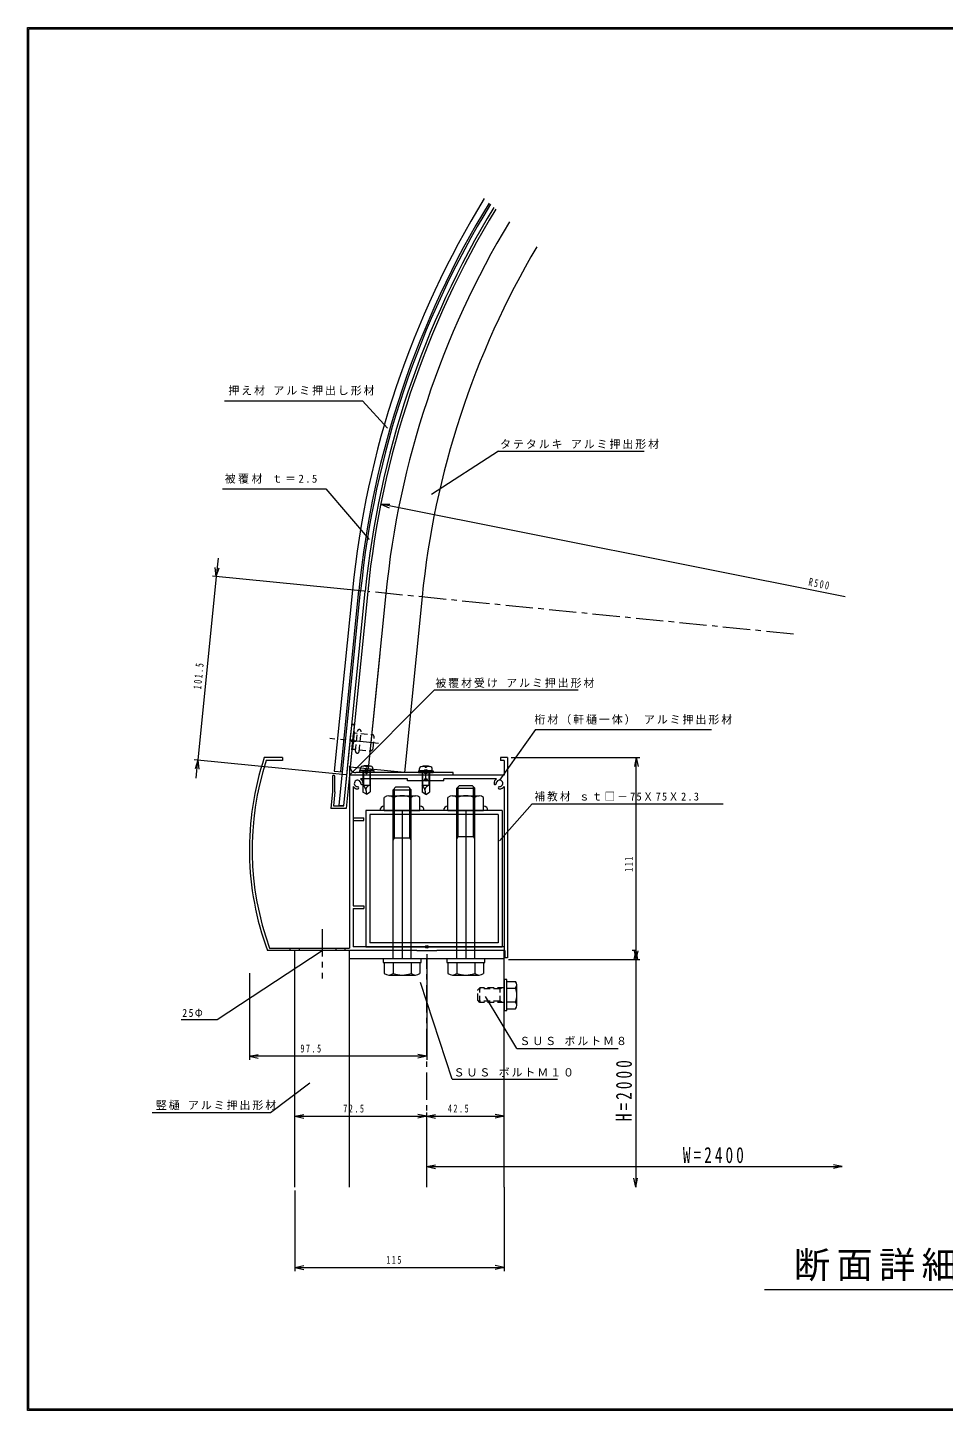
# Model space of a CAD drawing. Units: millimetres, scale not verified. Extents: x -560 to 560, y -380 to 380.
# Drawn here: x -560 to -57, y -380 to 380 of the extents above; entities that cross this region are included whole.
import ezdxf

# ---------------------------------------------------------------- set-up
doc = ezdxf.new("R2010")
doc.units = ezdxf.units.MM
doc.header["$LTSCALE"] = 3
doc.header["$PDMODE"] = 32
doc.header["$PDSIZE"] = 1.5
doc.linetypes.add('CHAIN1', pattern=[8, 5, -1, 1, -1])
doc.linetypes.add('DASHED1', pattern=[1.8, 1.2, -0.6])
doc.layers.add('0-0_0', color=3, linetype='Continuous', lineweight=18)
doc.layers.add('0-1_1', color=3, linetype='Continuous', lineweight=18)
doc.styles.add('ＭＳ ゴシック', font='')
doc.styles.get('ＭＳ ゴシック').set_extended_font_data('MS Gothic')

# ---------------------------------------------------------------- blocks, each defined once
blk = doc.blocks.new('CADWIN-G15')
at = {"layer": '0-0_0', "color": 6}
for p, q in [((-377.645, -28.305), (-369.645, -28.305)), ((-377.645, -28.305), (-377.645, -29.305)), ((-377.645, -29.305), (-369.645, -29.305)), ((-369.645, -28.305), (-369.645, -29.305))]:
    blk.add_line(p, q, dxfattribs=at)
at = {"layer": '0-0_0', "color": 7}
for p, q in [((-377.145, -28.305), (-377.077, -27.006)), ((-370.145, -28.305), (-377.145, -28.305)), ((-375.607, -26.123), (-375.662, -25.934)), ((-375.645, -28.305), (-375.645, -40.15)), ((-375.395, -28.305), (-375.395, -36.305)), ((-373.174, -26.047), (-373.317, -26.319)), ((-371.895, -28.305), (-371.895, -36.305)), ((-371.684, -26.123), (-371.629, -25.934)), ((-371.645, -28.305), (-371.645, -40.029)), ((-370.145, -28.305), (-370.214, -27.006)), ((-375.645, -36.305), (-371.645, -36.305)), ((-373.645, -41.305), (-375.645, -40.15)), ((-373.645, -41.305), (-371.645, -40.029))]:
    blk.add_line(p, q, dxfattribs=at)
blk.add_lwpolyline([(-374.117, -26.047), (-373.974, -26.319), (-373.317, -26.319)], dxfattribs=at)
for centre, radius, start, end in [((-376.115, -27.057), 0.963, 108.84897, 177), ((-373.645, -34.705), 9, 72, 108), ((-374.711, -29.019), 3.031, 78.69838, 107.18114), ((-372.58, -29.019), 3.031, 72.81886, 101.30162), ((-371.176, -27.057), 0.963, 3, 71.15103), ((-380.061, -40.971), 6.424, 357.02158, 46.58124), ((-371.089, -39.413), 3.158, 100.14859, 163.6969)]:
    blk.add_arc(centre, radius, start, end, dxfattribs=at)
at = {"layer": '0-0_0', "color": 1}
blk.add_point((-373.645, -28.305), dxfattribs=at)
at = {"layer": '0-0_0', "color": 7}
blk.add_point((-373.645, -29.305), dxfattribs=at)
blk = doc.blocks.new('CADWIN-G16')
at = {"layer": '0-0_0', "color": 5, "linetype": 'DASHED1'}
for p, q in [((-381.719, -16.969), (-380.724, -7.018)), ((-381.171, -16.521), (-380.276, -7.566)), ((-380.724, -7.018), (-380.276, -7.566)), ((-380.276, -7.566), (-378.783, -7.715)), ((-379.778, -17.665), (-378.684, -6.72)), ((-377.788, -17.864), (-376.694, -6.919)), ((-376.793, -7.914), (-370.823, -8.511)), ((-370.077, -16.123), (-369.48, -10.153)), ((-381.719, -16.969), (-381.171, -16.521)), ((-381.171, -16.521), (-379.679, -16.67)), ((-377.689, -16.869), (-371.719, -17.466))]:
    blk.add_line(p, q, dxfattribs=at)
for centre, radius, start, end in [((-377.689, -6.819), 1, 354.28999, 174.29), ((-370.972, -10.003), 1.5, 354.28999, 84.29), ((-378.783, -17.765), 1, 174.29, 354.28999), ((-371.569, -15.974), 1.5, 264.28999, 354.28999)]:
    blk.add_arc(centre, radius, start, end, dxfattribs=at)
at = {"layer": '0-0_0', "color": 5}
blk.add_point((-381.221, -11.994), dxfattribs=at)
blk = doc.blocks.new('CADWIN-G17')
at = {"layer": '0-0_0'}
for p, q in [((-359.117, -38.864), (-357.617, -37.364)), ((-357.617, -37.364), (-350.617, -37.364)), ((-349.117, -38.864), (-350.617, -37.364)), ((-359.117, -131.749), (-359.117, -38.864)), ((-359.117, -38.864), (-349.117, -38.864)), ((-349.117, -131.749), (-349.117, -38.864)), ((-359.117, -65.364), (-349.117, -65.364)), ((-363.917, -133.749), (-363.917, -139.854)), ((-359.009, -133.749), (-359.009, -139.854)), ((-349.224, -133.749), (-349.224, -139.854)), ((-344.317, -133.749), (-344.317, -139.854)), ((-361.463, -140.749), (-346.77, -140.749))]:
    blk.add_line(p, q, dxfattribs=at)
at = {"layer": '0-0_0', "color": 5}
for points in [[(-359.117, -66.663), (-358.367, -65.364), (-358.367, -38.114)], [(-349.117, -66.663), (-349.867, -65.364), (-349.867, -38.114)]]:
    blk.add_lwpolyline(points, dxfattribs=at)
at = {"layer": '0-0_0'}
blk.add_lwpolyline([(-343.617, -133.749), (-343.617, -131.749), (-364.617, -131.749), (-364.617, -133.749)], close=True, dxfattribs=at)
for centre, radius, start, end in [((-361.463, -136.937), 3.811, 229.92557, 310.07441), ((-354.117, -126.927), 13.822, 249.26918, 290.73081), ((-346.77, -136.937), 3.811, 229.92557, 310.07441)]:
    blk.add_arc(centre, radius, start, end, dxfattribs=at)
blk = doc.blocks.new('CADWIN-G18')
at = {"layer": '0-0_0'}
for p, q in [((-324.117, -38.057), (-322.617, -36.557)), ((-322.617, -36.557), (-315.617, -36.557)), ((-314.117, -38.057), (-315.617, -36.557)), ((-324.117, -131.749), (-324.117, -38.057)), ((-324.117, -38.057), (-314.117, -38.057)), ((-314.117, -131.749), (-314.117, -38.057)), ((-324.117, -64.557), (-314.117, -64.557)), ((-328.917, -133.749), (-328.917, -139.854)), ((-324.009, -133.749), (-324.009, -139.854)), ((-314.224, -133.749), (-314.224, -139.854)), ((-309.317, -133.749), (-309.317, -139.854)), ((-326.463, -140.749), (-311.77, -140.749))]:
    blk.add_line(p, q, dxfattribs=at)
at = {"layer": '0-0_0', "color": 5}
for points in [[(-324.117, -65.856), (-323.367, -64.557), (-323.367, -37.307)], [(-314.117, -65.856), (-314.867, -64.557), (-314.867, -37.307)]]:
    blk.add_lwpolyline(points, dxfattribs=at)
at = {"layer": '0-0_0'}
blk.add_lwpolyline([(-308.617, -133.749), (-308.617, -131.749), (-329.617, -131.749), (-329.617, -133.749)], close=True, dxfattribs=at)
for centre, radius, start, end in [((-326.463, -136.937), 3.811, 229.92557, 310.07441), ((-319.117, -126.927), 13.822, 249.26918, 290.73081), ((-311.77, -136.937), 3.811, 229.92557, 310.07441)]:
    blk.add_arc(centre, radius, start, end, dxfattribs=at)
blk = doc.blocks.new('CADWIN-G19')
at = {"layer": '0-0_0'}
for p, q in [((-363.917, -50.249), (-363.917, -43.144)), ((-361.463, -42.249), (-346.77, -42.249)), ((-359.009, -50.249), (-359.009, -43.144)), ((-349.224, -50.249), (-349.224, -43.144)), ((-344.317, -50.249), (-344.317, -43.144)), ((-363.917, -50.249), (-344.317, -50.249))]:
    blk.add_line(p, q, dxfattribs=at)
for centre, radius, start, end in [((-361.463, -46.06), 3.811, 49.92558, 130.07442), ((-354.117, -56.07), 13.822, 69.26919, 110.73081), ((-346.77, -46.06), 3.811, 49.92558, 130.07442)]:
    blk.add_arc(centre, radius, start, end, dxfattribs=at)
blk = doc.blocks.new('CADWIN-G20')
at = {"layer": '0-0_0'}
for p, q in [((-328.917, -50.249), (-328.917, -43.144)), ((-326.463, -42.249), (-311.77, -42.249)), ((-324.009, -50.249), (-324.009, -43.144)), ((-314.224, -50.249), (-314.224, -43.144)), ((-309.317, -50.249), (-309.317, -43.144)), ((-328.917, -50.249), (-309.317, -50.249))]:
    blk.add_line(p, q, dxfattribs=at)
for centre, radius, start, end in [((-326.463, -46.06), 3.811, 49.92558, 130.07442), ((-319.117, -56.07), 13.822, 69.26919, 110.73081), ((-311.77, -46.06), 3.811, 49.92558, 130.07442)]:
    blk.add_arc(centre, radius, start, end, dxfattribs=at)
blk = doc.blocks.new('CADWIN-G21')
at = {"layer": '0-0_0', "color": 6}
for p, q in [((-345.117, -28.449), (-337.117, -28.449)), ((-345.117, -28.449), (-345.117, -29.449)), ((-345.117, -29.449), (-337.117, -29.449)), ((-337.117, -28.449), (-337.117, -29.449))]:
    blk.add_line(p, q, dxfattribs=at)
at = {"layer": '0-0_0', "color": 7}
for p, q in [((-344.617, -28.449), (-344.549, -27.151)), ((-337.617, -28.449), (-344.617, -28.449)), ((-343.078, -26.268), (-343.133, -26.078)), ((-343.117, -28.449), (-343.117, -40.294)), ((-342.867, -28.449), (-342.867, -36.449)), ((-340.645, -26.191), (-340.788, -26.463)), ((-339.367, -28.449), (-339.367, -36.449)), ((-339.155, -26.268), (-339.1, -26.078)), ((-339.117, -28.449), (-339.117, -40.173)), ((-337.617, -28.449), (-337.685, -27.151)), ((-343.117, -36.449), (-339.117, -36.449)), ((-341.117, -41.449), (-343.117, -40.294)), ((-341.117, -41.449), (-339.117, -40.173))]:
    blk.add_line(p, q, dxfattribs=at)
blk.add_lwpolyline([(-341.588, -26.191), (-341.445, -26.463), (-340.788, -26.463)], dxfattribs=at)
for centre, radius, start, end in [((-343.586, -27.201), 0.963, 108.84897, 177), ((-341.117, -34.849), 9, 72, 108), ((-342.182, -29.164), 3.031, 78.69838, 107.18114), ((-340.051, -29.164), 3.031, 72.81886, 101.30162), ((-338.647, -27.201), 0.963, 3, 71.15103), ((-347.532, -41.115), 6.424, 357.02158, 46.58124), ((-338.56, -39.557), 3.158, 100.14859, 163.6969)]:
    blk.add_arc(centre, radius, start, end, dxfattribs=at)
at = {"layer": '0-0_0', "color": 1}
blk.add_point((-341.117, -28.449), dxfattribs=at)
at = {"layer": '0-0_0', "color": 7}
blk.add_point((-341.117, -29.449), dxfattribs=at)

msp = doc.modelspace()

# ---------------------------------------------------------------- linework, layer by layer
at = {"layer": '0-0_0'}
for p, q in [((-451.748, 174.832), (-375.896, 174.832)), ((-375.896, 174.832), (-362.256, 159.931)), ((-301.105, 147.249), (-337.95, 123.306)), ((-301.105, 147.249), (-221.01, 147.249)), ((-452.809, 126.562), (-396.053, 126.562)), ((-396.053, 126.562), (-372.245, 98.668)), ((-388.723, -47.513), (-376.928, 70.446)), ((-387.873, -28.958), (-377.923, 70.545)), ((-386.235, -47.762), (-374.441, 70.197)), ((-373.017, 70.055), (-382.637, -26.15)), ((-363.067, 69.06), (-372.718, -27.459)), ((-366.394, 35.787), (-372.718, -27.459)), ((-336.304, 16.087), (-382.997, -30.949)), ((-336.304, 16.087), (-257.318, 16.087)), ((-380.426, -3.732), (-382.699, -26.461)), ((-382.615, -11.553), (-381.819, -3.592)), ((-280.771, -5.778), (-300.617, -33.649)), ((-280.771, -5.778), (-184.091, -5.778)), ((-386.235, -47.762), (-382.675, -12.15)), ((-419.884, -21.249), (-429.884, -21.249)), ((-419.884, -22.749), (-428.801, -22.749)), ((-419.884, -21.249), (-419.884, -22.749)), ((-296.117, -21.249), (-300.117, -21.249)), ((-298.117, -22.749), (-300.117, -22.749)), ((-326.117, -29.449), (-379.652, -29.449)), ((-341.117, -33.449), (-341.117, -29.449)), ((-326.117, -30.949), (-326.117, -29.449)), ((-392.333, -31.587), (-392.333, -39.9)), ((-391.083, -39.962), (-391.083, -31.587)), ((-383.147, -30.949), (-384.968, -49.162)), ((-329.036, -30.949), (-382.997, -30.949)), ((-351.117, -33.949), (-351.117, -32.949)), ((-331.117, -33.949), (-351.117, -33.949)), ((-331.117, -33.949), (-331.117, -32.949)), ((-392.333, -39.9), (-393.26, -49.162)), ((-391.083, -39.962), (-391.863, -47.762)), ((-384.968, -49.162), (-393.26, -49.162)), ((-391.863, -47.762), (-386.235, -47.762)), ((-386.235, -47.762), (-388.723, -47.513)), ((-354.117, -50.249), (-354.117, -131.749)), ((-319.117, -50.249), (-319.117, -131.749)), ((-282.677, -46.628), (-300.608, -66.939)), ((-282.677, -46.628), (-177.555, -46.628)), ((-381.117, -54.249), (-375.117, -54.249)), ((-381.117, -55.749), (-375.117, -55.749)), ((-375.117, -55.749), (-375.117, -54.249)), ((-381.117, -102.749), (-375.117, -102.749)), ((-381.117, -104.249), (-375.117, -104.249)), ((-375.117, -102.749), (-375.117, -104.249)), ((-455.806, -165.187), (-398.117, -127.249)), ((-426.998, -125.949), (-383.117, -125.949)), ((-346.117, -127.249), (-418.117, -127.249)), ((-346.117, -127.249), (-418.117, -127.249)), ((-415.617, -127.249), (-415.617, -125.949)), ((-413.117, -257.25), (-413.117, -127.249)), ((-410.617, -127.249), (-410.617, -125.949)), ((-390.617, -125.949), (-390.617, -127.249)), ((-385.617, -125.949), (-385.617, -127.249)), ((-383.117, -257.25), (-383.117, -127.249)), ((-346.117, -127.249), (-335.117, -127.249)), ((-298.117, -257.25), (-298.117, -127.249)), ((-298.117, -131.749), (-383.117, -131.749)), ((-340.617, -131.749), (-340.617, -150.397)), ((-296.517, -144.249), (-291.709, -144.249)), ((-326.631, -197.91), (-344.117, -144.749)), ((-296.517, -148.002), (-291.709, -148.002)), ((-291.017, -157.373), (-291.017, -146.125)), ((-291.036, -181.066), (-308.293, -152.536)), ((-296.517, -155.496), (-291.709, -155.496)), ((-296.517, -159.249), (-291.709, -159.249)), ((-475.68, -165.187), (-455.806, -165.187)), ((-291.036, -181.066), (-235.419, -181.066)), ((-426.531, -216.232), (-404.853, -199.935)), ((-326.631, -197.91), (-268.79, -197.91)), ((-491.513, -216.232), (-426.531, -216.232)), ((-154.925, -313.52), (-22.761, -313.52))]:
    msp.add_line(p, q, dxfattribs=at)
at = {"layer": '0-0_0', "color": 7}
for p, q in [((-365.848, 118.068), (-360.848, 118.131)), ((-456.32, 78.384), (-466.42, -22.619)), ((-375.007, 70.254), (-458.31, 78.583)), ((-456.32, 78.384), (-456.868, 83.354)), ((-385.107, -30.75), (-468.41, -22.42)), ((-466.42, -22.619), (-465.872, -27.589)), ((-294.117, -21.249), (-223.375, -21.249)), ((-225.375, -21.249), (-226.415, -26.14)), ((-225.375, -132.249), (-225.375, -21.249)), ((-225.375, -21.249), (-224.336, -26.14)), ((-225.375, -127.249), (-227.705, -127.249)), ((-225.705, -127.249), (-226.745, -132.14)), ((-225.375, -132.249), (-226.415, -127.358)), ((-225.705, -127.249), (-225.705, -257.25)), ((-225.705, -127.249), (-224.666, -132.14)), ((-225.375, -132.249), (-224.336, -127.358)), ((-340.617, -129.249), (-340.617, -187.368)), ((-295.617, -132.249), (-223.375, -132.249)), ((-438.117, -139.653), (-438.117, -187.368)), ((-438.117, -185.368), (-433.226, -184.329)), ((-340.617, -185.368), (-438.117, -185.368)), ((-438.117, -185.368), (-433.226, -186.408)), ((-340.617, -185.368), (-345.507, -184.329)), ((-340.617, -185.368), (-345.507, -186.408)), ((-413.117, -255.25), (-413.117, -216.348)), ((-413.117, -218.348), (-408.226, -217.308)), ((-413.117, -218.348), (-340.617, -218.348)), ((-413.117, -218.348), (-408.226, -219.387)), ((-340.617, -218.348), (-345.507, -217.308)), ((-340.617, -218.348), (-345.507, -219.387)), ((-340.617, -255.25), (-340.617, -216.348)), ((-340.617, -218.348), (-335.726, -217.308)), ((-340.617, -218.348), (-298.117, -218.348)), ((-340.617, -218.348), (-335.726, -219.387)), ((-298.117, -218.348), (-303.007, -217.308)), ((-298.117, -218.348), (-303.007, -219.387)), ((-298.117, -255.25), (-298.117, -216.348)), ((-340.617, -253.25), (-340.617, -244.046)), ((-340.617, -246.046), (-335.726, -245.006)), ((-340.617, -246.046), (-112.173, -246.046)), ((-340.617, -246.046), (-335.726, -247.086)), ((-112.173, -246.046), (-117.064, -245.006)), ((-112.173, -246.046), (-117.064, -247.086)), ((-298.117, -257.25), (-298.117, -303.511)), ((-225.705, -257.25), (-226.745, -252.36)), ((-225.705, -257.25), (-224.666, -252.36)), ((-413.117, -259.25), (-413.117, -303.511)), ((-413.117, -301.511), (-408.226, -300.472)), ((-413.117, -301.511), (-298.117, -301.511)), ((-413.117, -301.511), (-408.226, -302.551)), ((-298.117, -301.511), (-303.007, -300.472)), ((-298.117, -301.511), (-303.007, -302.551))]:
    msp.add_line(p, q, dxfattribs=at)
at = {"layer": '0-0_0', "color": 2, "linetype": 'CHAIN1'}
for p, q in [((-138.958, 46.651), (-373.017, 70.055)), ((-367.187, -13.397), (-393.948, -10.721)), ((-398.117, -115.548), (-398.117, -142.698)), ((-340.617, -257.25), (-340.617, -131.749))]:
    msp.add_line(p, q, dxfattribs=at)
at = {"layer": '0-0_0', "color": 5, "linetype": 'DASHED1'}
for q in [(-379.76, -11.983), (-379.878, -12.571)]:
    msp.add_line((-380.113, -12.217), q, dxfattribs=at)
at = {"layer": '0-0_0', "color": 6}
for p, q in [((-299.117, -50.249), (-374.117, -50.249)), ((-301.417, -52.549), (-301.417, -122.949)), ((-299.117, -50.249), (-299.117, -125.249)), ((-301.417, -122.949), (-371.817, -122.949))]:
    msp.add_line(p, q, dxfattribs=at)
at = {"layer": '0-0_0', "color": 2, "linetype": 'DASHED1'}
for p, q in [((-311.317, -147.749), (-312.517, -148.949)), ((-312.517, -154.549), (-312.517, -148.949)), ((-311.317, -155.749), (-311.317, -147.749)), ((-298.117, -147.749), (-311.317, -147.749)), ((-300.267, -155.749), (-300.267, -147.749)), ((-311.317, -155.749), (-312.517, -154.549)), ((-298.117, -155.749), (-311.317, -155.749))]:
    msp.add_line(p, q, dxfattribs=at)
at = {"layer": '0-0_0', "color": 7}
for points in [[(560, 380), (560, -380), (-560, -380), (-560, 380)], [(-559.4, -379.4), (-559.4, 379.4), (559.4, 379.4), (559.4, -379.4)]]:
    msp.add_lwpolyline(points, close=True, dxfattribs=at)
for points in [[(-110.604, 67.181), (-365.848, 118.068), (-361.255, 116.092)], [(-455.325, 88.334), (-456.32, 78.384), (-454.799, 83.147)], [(-467.415, -32.57), (-466.42, -22.619), (-467.941, -27.382)]]:
    msp.add_lwpolyline(points, dxfattribs=at)
at = {"layer": '0-0_0'}
for points in [[(-381.475, 70.9), (-391.424, -28.603), (-386.878, -29.058)], [(-343.166, 67.07), (-352.817, -29.449), (-382.668, -26.464)]]:
    msp.add_lwpolyline(points, dxfattribs=at)
at = {"layer": '0-0_0', "color": 6}
for points in [[(-374.117, -50.249), (-374.117, -125.249), (-299.117, -125.249)], [(-301.417, -52.549), (-371.817, -52.549), (-371.817, -122.949)]]:
    msp.add_lwpolyline(points, dxfattribs=at)
at = {"layer": '0-0_0'}
msp.add_lwpolyline([(-296.517, -143.249), (-298.117, -143.249), (-298.117, -160.249), (-296.517, -160.249)], close=True, dxfattribs=at)
at = {"layer": '0-0_0', "color": 2, "linetype": 'DASHED1'}
for points in [[(-299.184, -147.749), (-300.267, -148.374), (-311.942, -148.374)], [(-299.184, -155.749), (-300.267, -155.124), (-311.942, -155.124)]]:
    msp.add_lwpolyline(points, dxfattribs=at)
at = {"layer": '0-0_0'}
for centre, radius, start, end in [((124.502, 20.308), 508.5, 148.4959, 174.29), ((124.502, 20.308), 504.931, 148.57407, 174.29), ((124.502, 20.308), 503.931, 148.59617, 174.29), ((124.502, 20.308), 501.431, 148.65182, 174.29), ((124.502, 20.308), 500, 148.68392, 174.29), ((124.502, 20.308), 490, 148.91364, 174.29), ((124.502, 20.308), 470, 149.40304, 174.29), ((-381.122, -3.662), 0.7, 354.28999, 174.29), ((-279.104, -71.749), 159.012, 161.48305, 200.42794), ((-279.104, -71.749), 157.512, 161.87528, 200.12684), ((-379.652, -26.449), 3, 174.29, 269.99999), ((-391.708, -31.587), 0.625, 0, 179.99999), ((-363.917, -50.249), 2.385, 90, 180), ((-344.317, -50.249), 2.385, 0, 90), ((-328.917, -50.249), 2.385, 90, 180), ((-309.317, -50.249), 2.385, 0, 90), ((-293.904, -146.125), 2.887, 319.4686, 40.5314), ((-301.497, -151.749), 10.48, 339.04986, 20.95014), ((-293.904, -157.373), 2.887, 319.4686, 40.5314)]:
    msp.add_arc(centre, radius, start, end, dxfattribs=at)
for p in [(-341.117, -33.449), (-340.617, -125.249)]:
    msp.add_point(p, dxfattribs=at)
at = {"layer": '0-1_1'}
for p, q in [((-300.117, -21.249), (-300.117, -22.749)), ((-298.117, -22.749), (-298.117, -30.949)), ((-296.117, -21.249), (-296.117, -131.249)), ((-383.117, -25.949), (-383.117, -125.949)), ((-345.617, -30.949), (-383.117, -30.949)), ((-381.117, -37.107), (-381.117, -54.249)), ((-351.117, -32.949), (-376.958, -32.949)), ((-298.117, -30.949), (-336.617, -30.949)), ((-302.275, -32.949), (-331.117, -32.949)), ((-298.117, -37.107), (-298.117, -130.249)), ((-381.117, -50.749), (-381.117, -102.749)), ((-381.117, -104.249), (-381.117, -125.249)), ((-346.117, -127.249), (-428.117, -127.249)), ((-298.117, -125.249), (-381.117, -125.249)), ((-329.617, -125.249), (-351.617, -125.249)), ((-297.617, -127.249), (-335.117, -127.249)), ((-297.617, -127.249), (-297.617, -131.249)), ((-296.117, -131.249), (-297.617, -131.249))]:
    msp.add_line(p, q, dxfattribs=at)
for centre, radius, start, end in [((-378.617, -35.449), 3, 213.5573, 270.52248), ((-378.617, -35.449), 1.8, 0, 270.69664), ((-378.595, -37.849), 0.6, 267.90961, 92.09039), ((-378.617, -35.449), 3, 0, 56.44269), ((-376.217, -35.471), 0.6, 177.90961, 2.09039), ((-300.617, -35.449), 3, 123.55731, 179.99999), ((-303.016, -35.471), 0.6, 177.90961, 2.09039), ((-300.617, -35.449), 1.8, 269.30335, 179.99999), ((-300.638, -37.849), 0.6, 87.90962, 272.09038), ((-300.617, -35.449), 3, 269.47751, 326.44268)]:
    msp.add_arc(centre, radius, start, end, dxfattribs=at)

# ---------------------------------------------------------------- block references
at = {"layer": '0-0_0'}
for name in ['CADWIN-G16', 'CADWIN-G15', 'CADWIN-G21', 'CADWIN-G17', 'CADWIN-G18', 'CADWIN-G19', 'CADWIN-G20']:
    msp.add_blockref(name, (0, 0), dxfattribs=at)

# ---------------------------------------------------------------- texts
at = {"layer": '0-0_0', "color": 7, "attachment_point": 7, "style": 'ＭＳ ゴシック'}
for s, insert, char_height in [('\\T1.18;押え材\\~アルミ押出し形材', (-449.645, 177.8), 4.399), ('\\T1.18;押え材\\~アルミ押出し形材', (-449.645, 177.8), 4.399), ('\\T1.18;タテタルキ\\~アルミ押出形材', (-300.277, 148.311), 4.399), ('\\T1.23;被覆材\\~ｔ＝2.5', (-451.689, 129.384), 4.399), ('\\T1.18;被覆材受け\\~アルミ押出形材', (-335.854, 17.084), 4.399), ('\\T1.18;桁材（軒樋一体）\\~アルミ押出形材', (-281.351, -3.101), 4.399), ('\\T1.23;\\W0.95;補教材\\~ｓｔ□－75Ｘ75Ｘ2.3', (-281.351, -45.321), 4.399), ('\\T1.28;\\W0.9;25Φ', (-474.983, -163.895), 4.399), ('\\T1.18;ＳＵＳ\\~ボルトＭ８', (-289.629, -179.488), 4.399), ('\\T1.39;\\W0.7;97.5', (-410.045, -183.368), 4.399), ('\\T1.18;ＳＵＳ\\~ボルトＭ１０', (-325.832, -196.747), 4.399), ('\\T1.18;竪樋\\~アルミ押出形材', (-489.542, -215.027), 4.399), ('\\T1.39;\\W0.7;72.5', (-386.467, -216.348), 4.399), ('\\T1.39;\\W0.7;42.5', (-328.967, -216.348), 4.399), ('\\T1.4;\\W0.7;W=2400', (-199.8, -244.209), 8.798), ('\\T1.38;\\W0.7;115', (-362.817, -299.511), 4.399), ('\\T1.17;断面詳細図', (-138.771, -309.115), 14.66)]:
    msp.add_mtext(s, dxfattribs=dict(at, insert=insert, char_height=char_height))
for s, insert, char_height, rotation in [('\\T1.39;\\W0.7;R500', (-131.004, 73.287), 4.399, 348.725), ('\\T1.39;\\W0.7;101.5', (-464.554, 16.141), 4.399, 84.29), ('\\T1.38;\\W0.7;111', (-227.375, -83.949), 4.399, 90), ('\\T1.4;\\W0.7;H=2000', (-227.705, -221.05), 8.798, 90)]:
    msp.add_mtext(s, dxfattribs=dict(at, insert=insert, char_height=char_height, rotation=rotation))

doc.saveas('drawing.dxf')
